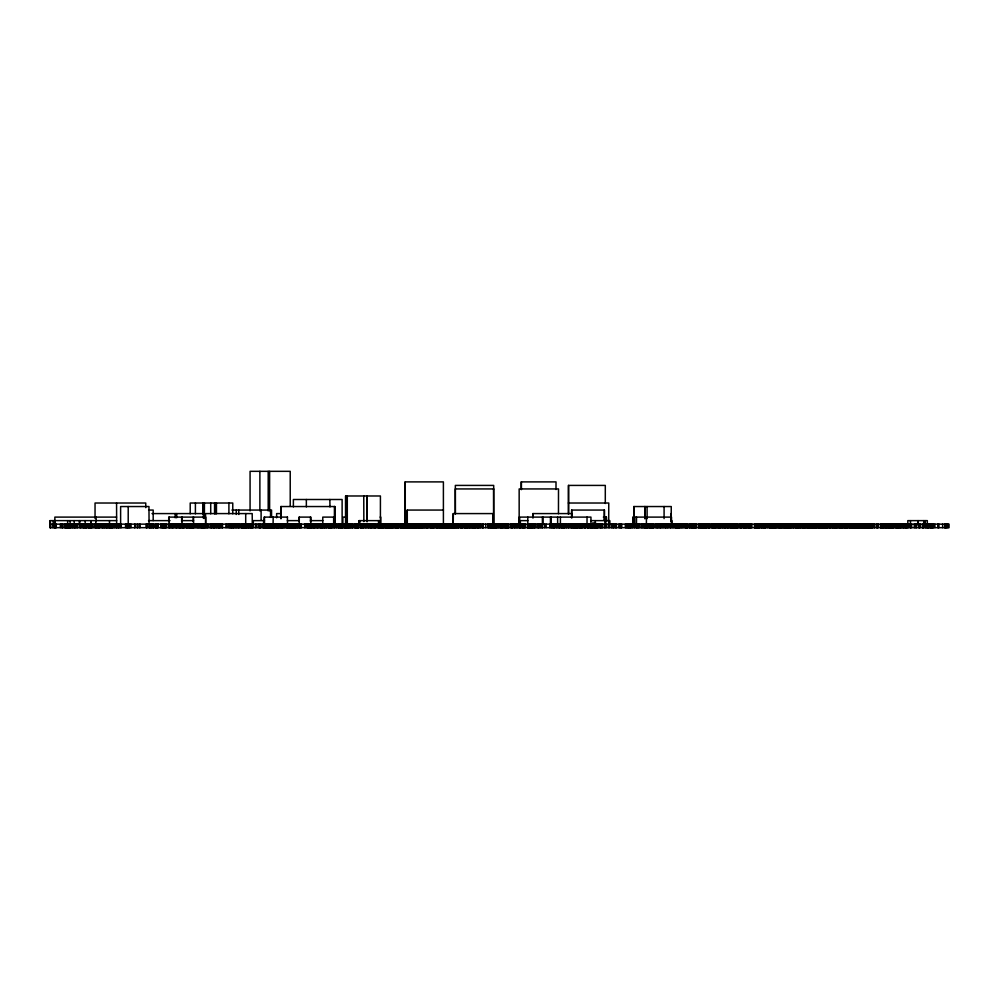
<?xml version="1.0" encoding="UTF-8"?>
<svg xmlns="http://www.w3.org/2000/svg" width="999" height="999" viewBox="0 0 999 999"><rect width="100%" height="100%" fill="white"/><g stroke="black" fill="none" stroke-linecap="round" stroke-linejoin="round"><path stroke-width="1.5" d="M493.643 488.936L455.282 488.936L455.282 513.723M345.666 495.979L345.666 524.65L345.617 495.979L380.419 495.979L380.407 527.672M568.369 503.021L608.766 503.021L608.703 521.503M633.828 524.65L633.828 506.543L671.253 506.543L671.216 521.64M148.589 510.064L153.184 510.064L153.184 520.629M231.918 510.064L271.553 510.064L271.553 517.395M407.068 527.672L407.217 510.064L443.419 510.064M151.998 513.586L204.021 513.586L204.021 517.807M281.206 513.586L276.636 513.586L276.636 517.807M670.779 513.586L671.091 521.64M116.571 517.107L54.858 517.107L54.858 524.65M287.537 517.107L264.173 517.107L264.173 521.64M345.979 517.107L342.894 517.107L342.832 527.672M380.119 517.107L380.769 517.107L380.694 527.672M519.23 517.107L590.946 517.107L590.946 524.65M603.359 517.107L606.443 517.107L606.443 521.64L606.231 517.107M632.767 517.107L632.767 524.65M634.278 517.107L671.515 517.107L671.515 524.65M116.658 520.629L49.95 520.629L49.95 527.672L949.05 527.672L949.05 524.15L50.162 524.15L50.162 527.672M148.514 520.629L170.005 520.629M181.643 520.629L193.556 520.629M264.473 520.629L252.722 520.629L252.722 524.85M287.387 520.629L299.288 520.629M310.452 520.629L322.777 520.629M527.809 520.629L520.379 520.629L520.379 527.672L520.442 524.15M590.684 520.629L609.74 520.629L609.74 524.85M633.915 520.629L634.078 524.85M671.915 520.629L671.915 524.85M592.582 522.976L595.654 522.976M948.088 524.15L948.088 527.672M947.302 524.15L947.189 527.672M946.528 524.15L946.528 527.672M945.866 524.15L945.866 527.672M945.591 524.15L945.479 527.672M944.892 524.15L944.892 527.672M944.754 524.15L944.679 527.672M942.644 524.15L942.644 527.672M938.935 524.15L938.935 527.672M938.173 524.15L938.173 527.672M937.936 524.15L937.936 527.672M934.889 524.15L934.889 527.672M933.478 524.15L933.478 527.672M932.766 524.15L932.766 527.672M932.691 524.15L932.691 527.672M931.967 524.15L931.967 527.672M931.73 524.15L931.73 527.672M931.58 524.15L931.58 527.672M931.468 524.15L931.468 527.672M931.105 524.15L931.105 527.672M930.956 524.15L930.956 527.672M930.469 524.15L930.581 527.672M930.306 524.15L930.306 527.672M930.219 524.15L930.081 527.672M929.12 524.15L929.033 527.672M928.608 524.15L928.608 527.672M928.009 524.15L928.009 527.672M927.821 524.15L927.821 527.672M927.497 524.15L927.497 527.672M927.309 524.85L927.309 520.629L907.816 520.629L907.816 524.85M926.585 524.15L926.585 527.672M926.023 524.15L926.023 527.672M925.499 524.15L925.499 527.672M925.286 520.629L925.286 524.85M924.038 524.15L924.038 527.672M923.975 520.629L923.975 524.85M923.713 520.629L923.713 524.85M923.501 524.15L923.501 527.672M922.989 524.15L922.989 527.672M922.614 524.15L922.614 527.672M922.464 524.15L922.464 527.672M920.029 524.15L919.967 527.672M919.704 524.15L919.704 527.672M919.38 524.15L919.38 527.672M918.655 524.15L918.655 527.672M918.168 520.629L918.168 524.85M918.044 520.629L918.044 524.85M916.47 524.15L916.47 527.672M915.946 524.15L915.946 527.672M915.096 524.15L915.096 527.672M914.297 524.15L914.297 527.672M911.65 524.15L911.65 527.672M910.801 524.15L910.801 527.672M910.564 524.15L910.564 527.672M910.464 520.629L910.464 524.85M910.139 524.15L910.139 527.672M908.441 524.15L908.441 527.672M907.242 524.15L907.242 527.672M906.98 524.15L906.98 527.672M906.842 524.15L906.842 527.672M906.28 524.15L906.28 527.672M905.968 524.15L905.968 527.672M905.781 524.15L905.781 527.672M905.606 524.15L905.606 527.672M904.669 524.15L904.669 527.672M904.045 524.15L904.045 527.672M903.608 524.15L903.608 527.672M903.496 524.15L903.496 527.672M903.196 524.15L903.196 527.672M902.447 524.15L902.472 527.672M901.135 524.15L901.135 527.672M901.011 524.15L901.011 527.672M900.873 524.15L900.748 527.672M900.374 524.15L900.374 527.672M899.724 524.15L899.724 527.672M899.287 524.15L899.287 527.672M898.613 524.15L898.613 527.672M898.526 524.15L898.526 527.672M898.001 524.15L898.001 527.672M897.552 524.15L897.552 527.672M896.977 524.15L896.977 527.672M896.602 524.15L896.602 527.672M896.515 524.15L896.515 527.672M896.14 524.15L896.14 527.672M895.291 524.15L895.329 527.672L895.266 524.15M894.904 524.15L894.904 527.672M893.818 524.15L893.68 527.672M893.293 524.15L893.318 527.672M892.744 524.15L892.669 527.672M892.557 524.15L892.557 527.672M892.095 524.15L892.095 527.672M891.757 524.15L891.745 527.672M891.358 524.15L891.358 527.672M890.371 524.15L890.371 527.672M890.084 524.15L890.184 527.672M889.872 524.15L890.047 527.672M889.672 524.15L889.672 527.672M889.61 524.15L889.547 527.672M888.598 524.15L888.598 527.672M888.348 524.15L888.348 527.672M888.086 524.15L888.086 527.672M887.936 524.15L887.886 527.672M887.1 524.15L887.1 527.672M886.288 524.15L886.288 527.672M885.913 524.15L885.913 527.672M885.863 524.15L885.863 527.672M885.526 524.15L885.526 527.672M885.151 524.15L885.151 527.672M884.752 524.15L884.752 527.672M883.865 524.15L883.865 527.672M883.715 524.15L883.715 527.672M883.528 524.15L883.528 527.672M883.141 524.15L883.141 527.672M882.829 524.15L882.941 527.672M882.342 524.15L882.342 527.672M881.667 524.15L881.667 527.672M881.518 524.15L881.518 527.672M881.255 524.15L881.255 527.672M880.956 524.15L880.956 527.672M880.843 524.15L880.843 527.672M880.656 524.15L880.656 527.672M880.494 524.15L880.494 527.672M878.133 524.15L878.084 527.672M877.759 524.15L877.671 527.672M877.447 524.15L877.484 527.672L877.197 524.15M877.022 524.15L877.022 527.672M876.685 524.15L876.585 527.672M874.699 524.15L874.699 527.672M874.287 524.15L874.287 527.672M873.201 524.15L873.101 527.672M872.439 524.15L872.439 527.672M872.189 524.15L872.214 527.672M871.665 524.15L871.665 527.672M871.228 524.15L871.228 527.672M870.941 524.15L870.941 527.672M870.803 524.15L870.803 527.672M870.591 524.15L870.591 527.672M870.316 524.15L870.416 527.672M870.104 524.15L869.792 527.672M869.642 524.15L869.617 527.672M869.43 524.15L869.43 527.672M868.418 524.15L868.418 527.672M867.894 524.15L867.894 527.672M867.731 524.15L867.794 527.672M867.482 524.15L867.482 527.672M867.244 524.15L867.282 527.672M866.882 524.15L866.882 527.672M866.37 524.15L866.37 527.672M866.133 524.15L866.133 527.672M865.758 527.672L865.758 524.15L865.609 527.672M865.421 524.15L865.421 527.672M865.296 524.15L865.134 527.672M864.984 524.15L864.922 527.672M864.197 524.15L864.197 527.672M863.96 524.15L863.96 527.672M863.548 524.15L863.548 527.672M863.223 527.672L862.836 524.15M862.562 524.15L862.562 527.672M862.075 524.15L862.075 527.672M861.975 524.15L861.975 527.672M861.338 524.15L861.338 527.672M861.051 524.15L861.051 527.672M860.214 524.15L860.276 527.672M859.764 524.15L859.689 527.672M859.177 524.15L859.14 527.672M858.94 524.15L858.99 527.672M858.641 524.15L858.641 527.672M858.328 524.15L858.328 527.672M858.178 524.15L858.054 527.672M857.479 524.15L857.467 527.672M857.329 524.15L857.292 527.672M856.717 524.15L856.717 527.672M856.418 524.15L856.418 527.672M856.23 524.15L856.23 527.672M855.781 524.15L855.781 527.672M855.544 524.15L855.544 527.672M855.431 524.15L855.431 527.672M855.269 524.15L855.144 527.672M855.069 524.15L854.907 527.672M854.732 524.15L854.819 527.672M854.445 524.15L854.445 527.672M854.008 524.15L854.008 527.672M853.658 524.15L853.683 527.672M853.558 524.15L853.558 527.672M853.046 524.15L853.046 527.672M852.971 524.15L852.971 527.672M852.584 524.15L852.584 527.672M852.197 524.15L852.197 527.672M851.81 524.15L851.81 527.672M851.573 524.15L851.573 527.672M851.31 524.15L851.298 527.672M850.923 524.15L850.923 527.672M850.486 524.15L850.486 527.672M849.974 524.15L849.974 527.672M849.787 524.15L849.787 527.672M849.437 524.15L849.437 527.672M849.125 524.15L849.125 527.672M848.588 524.15L848.588 527.672M847.414 527.672L847.414 524.15L847.339 527.672M847.202 524.15L847.202 527.672M846.79 524.15L846.79 527.672M846.29 524.15L846.215 527.672L846.116 524.15M845.928 524.15L845.928 527.672M845.654 524.15L845.654 527.672M845.341 524.15L845.341 527.672M845.254 524.15L845.154 527.672M844.992 524.15L844.992 527.672M844.842 524.15L844.842 527.672M844.679 524.15L844.592 527.672M844.292 524.15L844.48 527.672M843.381 524.15L843.268 527.672M842.831 524.15L842.919 527.672M842.744 524.15L842.806 527.672M842.532 524.15L842.532 527.672M842.12 524.15L842.107 527.672M841.97 524.15L841.97 527.672M841.195 524.15L841.333 527.672M840.871 524.15L840.871 527.672M840.271 524.15L840.271 527.672M839.997 527.672L839.997 524.15L839.709 527.672M838.885 524.15L838.885 527.672M838.386 524.15L838.311 527.672M837.399 524.15L837.349 527.672M837.112 524.15L837.112 527.672M836.488 524.15L836.438 527.672M836.063 524.15L836.063 527.672M835.763 524.15L835.763 527.672L835.589 524.15M835.464 524.15L835.464 527.672M835.276 524.15L835.214 527.672M834.827 524.15L834.739 527.672M834.477 524.15L834.477 527.672M833.491 524.15L833.491 527.672M832.929 524.15L832.954 527.672M832.829 524.15L832.829 527.672M832.554 524.15L832.554 527.672M832.404 524.15L832.404 527.672M832.13 524.15L832.167 527.672M831.131 524.15L831.131 527.672M830.781 524.15L830.781 527.672M830.456 527.672L830.406 524.15L830.331 527.672M830.019 524.15L829.969 527.672M829.42 527.672L829.37 524.15L829.282 527.672M828.895 524.15L829.033 527.672M827.934 524.15L827.934 527.672M827.597 524.15L827.597 527.672M827.384 524.15L827.359 527.672M827.122 524.15L827.197 527.672M826.81 524.15L826.81 527.672M826.61 524.15L826.648 527.672M826.398 524.15L826.535 527.672M826.26 524.15L826.26 527.672M826.086 524.15L826.086 527.672M825.736 524.15L825.736 527.672M825.249 524.15L825.249 527.672M824.65 524.15L824.55 527.672M824.275 524.15L824.275 527.672M823.538 524.15L823.501 527.672M822.976 524.15L822.989 527.672M822.726 524.15L822.726 527.672M822.065 524.15L822.065 527.672M821.578 524.15L821.415 527.672M820.978 524.15L820.978 527.672M820.928 524.15L820.928 527.672M820.629 527.672L820.616 524.15L820.479 527.672M820.254 524.15L820.254 527.672M820.004 527.672L819.979 524.15L819.742 527.672M819.605 524.15L819.679 527.672M819.355 527.672L819.405 524.15L819.168 527.672M818.581 524.15L818.581 527.672M818.293 524.15L818.356 527.672M818.131 524.15L818.131 527.672M817.894 524.15L817.931 527.672M816.882 524.15L816.882 527.672M816.72 524.15L816.72 527.672M815.821 524.15L815.821 527.672M815.384 524.15L815.384 527.672M814.36 524.15L814.472 527.672M813.735 524.15L813.76 527.672M813.623 524.15L813.623 527.672M813.286 524.15L813.286 527.672M812.337 524.15L812.337 527.672M812.162 524.15L812.137 527.672M811.862 524.15L811.862 527.672M811.525 524.15L811.563 527.672M811.338 524.15L811.338 527.672M811.013 524.15L811.063 527.672M810.976 524.15L810.926 527.672M810.664 524.15L810.664 527.672M810.152 524.15L810.152 527.672M809.777 524.15L809.764 527.672M809.702 524.15L809.702 527.672M808.503 524.15L808.503 527.672M808.441 524.15L808.441 527.672M808.116 524.15L808.116 527.672M807.841 524.15L807.704 527.672M807.317 524.15L807.317 527.672M806.917 527.672L806.917 524.15L806.63 527.672M805.494 524.15L805.494 527.672M805.206 524.15L805.319 527.672M804.332 524.15L804.332 527.672M804.232 524.15L804.232 527.672M803.945 524.15L804.033 527.672M803.72 524.15L803.895 527.672M802.946 524.15L802.946 527.672M802.397 524.15L802.422 527.672M800.361 524.15L800.361 527.672M800.162 524.15L800.024 527.672M799.737 524.15L799.737 527.672M798.9 524.15L798.9 527.672M798.313 524.15L798.313 527.672M798.164 524.15L798.164 527.672M797.377 524.15L797.439 527.672M796.99 527.672L796.84 524.15L796.802 527.672M796.578 524.15L796.578 527.672M796.278 524.15L796.29 527.672M796.103 524.15L796.103 527.672M795.978 524.15L795.916 527.672M795.778 524.15L795.778 527.672M795.304 524.15L795.304 527.672M794.917 524.15L794.917 527.672M793.718 524.15L793.718 527.672M793.618 524.15L793.618 527.672M793.144 524.15L793.144 527.672M792.544 524.15L792.519 527.672M791.508 524.15L791.445 527.672M791.146 524.15L791.146 527.672M790.634 524.15L790.634 527.672M790.221 524.15L790.197 527.672M790.022 524.15L790.022 527.672M789.747 524.15L789.747 527.672M789.397 527.672L789.397 524.15L789.26 527.672M788.611 524.15L788.598 527.672M788.361 524.15L788.361 527.672M788.248 524.15L788.099 527.672L788.011 524.15M787.724 527.672L787.712 524.15L787.474 527.672M787.224 524.15L787.262 527.672M786.388 524.15L786.388 527.672M786.051 524.15L786.051 527.672M785.951 524.15L785.951 527.672M785.676 524.15L785.676 527.672M785.401 524.15L785.514 527.672M785.152 524.15L785.152 527.672M784.814 524.15L784.814 527.672M784.352 524.15L784.352 527.672M784.24 524.15L784.24 527.672M784.053 524.15L784.053 527.672M783.316 524.15L783.328 527.672M782.642 524.15L782.654 527.672M782.13 524.15L782.13 527.672M781.48 524.15L781.505 527.672M781.106 524.15L781.068 527.672M780.606 524.15L780.606 527.672M780.344 524.15L780.344 527.672M779.782 524.15L779.932 527.672M779.632 524.15L779.645 527.672M779.495 524.15L779.445 527.672M779.208 524.15L779.208 527.672M778.683 524.15L778.683 527.672M778.059 524.15L778.059 527.672M777.06 527.672L776.947 524.15L776.822 527.672M775.823 524.15L775.848 527.672M775.649 524.15L775.711 527.672M775.099 524.15L775.099 527.672M774.899 524.15L774.949 527.672M774.6 524.15L774.6 527.672M773.526 524.15L773.576 527.672M773.463 524.15L773.463 527.672M772.964 524.15L773.014 527.672M772.814 524.15L772.814 527.672M772.577 524.15L772.577 527.672M771.765 524.15L771.727 527.672M771.565 524.15L771.54 527.672M771.128 524.15L771.128 527.672M771.003 524.15L771.003 527.672M769.38 524.15L769.38 527.672M769.255 524.15L769.255 527.672M767.931 524.15L767.931 527.672M766.97 524.15L766.97 527.672M765.821 524.15L765.671 527.672M765.209 524.15L765.209 527.672M765.084 527.672L764.997 524.15L764.909 527.672M764.635 524.15L764.635 527.672M764.322 524.15L764.322 527.672M763.661 524.15L763.661 527.672M763.286 524.15L763.286 527.672M762.911 524.15L762.911 527.672M762.2 524.15L762.2 527.672M761.65 527.672L761.463 524.15L761.4 527.672M760.027 524.15L760.114 527.672M759.877 524.15L759.914 527.672M759.59 524.15L759.59 527.672M759.277 524.15L759.277 527.672M759.053 524.15L759.053 527.672M758.853 524.15L758.953 527.672M758.191 524.15L758.191 527.672M757.816 524.15L757.816 527.672M757.517 527.672L757.517 524.15L757.392 527.672M756.705 524.15L756.705 527.672M756.543 524.15L756.543 527.672M756.368 524.15L756.355 527.672M756.243 524.15L756.081 527.672M755.943 524.15L755.943 527.672M755.556 524.15L755.569 527.672M754.944 524.15L754.944 527.672M754.757 524.15L754.757 527.672M754.47 524.15L754.445 527.672M751.885 524.15L751.885 527.672M751.211 524.15L751.211 527.672M750.724 524.15L750.749 527.672M750.374 524.15L750.237 527.672L750.137 524.15M749.824 524.15L749.824 527.672M749.45 524.15L749.45 527.672M749.287 524.15L749.287 527.672M748.726 524.15L748.726 527.672M748.251 524.15L748.251 527.672M748.026 524.15L748.026 527.672M747.801 524.15L747.914 527.672M746.69 524.15L746.753 527.672L746.665 524.15M746.116 524.15L746.116 527.672M745.878 524.15L745.928 527.672M745.379 524.15L745.329 527.672M745.217 524.15L745.217 527.672M744.879 524.15L744.879 527.672M744.655 524.15L744.655 527.672M744.467 524.15L744.492 527.672M744.055 524.15L744.093 527.672M743.756 524.15L743.756 527.672M743.493 524.15L743.556 527.672M742.332 524.15L742.357 527.672M741.333 524.15L741.333 527.672M741.158 524.15L741.158 527.672M740.259 524.15L740.259 527.672M737.412 524.15L737.412 527.672M737.237 524.15L737.237 527.672M736.975 524.15L737.1 527.672M736.338 524.15L736.338 527.672M736.188 524.15L736.188 527.672M735.589 524.15L735.589 527.672M735.102 524.15L735.077 527.672M734.914 524.15L734.902 527.672M734.74 524.15L734.74 527.672M734.49 524.15L734.49 527.672M734.19 524.15L734.203 527.672M734.178 524.15L734.178 527.672M733.953 524.15L733.815 527.672M733.129 524.15L733.016 527.672M732.891 524.15L732.841 527.672M732.367 524.15L732.367 527.672M732.255 524.15L732.155 527.672L732.105 524.15M731.43 524.15L731.43 527.672M731.231 524.15L731.206 527.672M730.731 524.15L730.731 527.672M730.419 524.15L730.306 527.672M730.044 524.15L730.132 527.672M729.258 524.15L729.258 527.672M728.196 524.15L728.209 527.672M727.984 524.15L727.984 527.672M727.796 524.15L727.796 527.672M727.622 524.15L727.559 527.672M727.197 524.15L727.197 527.672M726.086 524.15L726.086 527.672M725.836 524.15L725.836 527.672M725.486 524.15L725.549 527.672M725.049 524.15L725.049 527.672M724.675 524.15L724.675 527.672M724.537 524.15L724.612 527.672M723.825 524.15L723.825 527.672M723.226 524.15L723.226 527.672M722.452 524.15L722.452 527.672M722.027 524.15L721.99 527.672M721.053 524.15L721.053 527.672M720.579 524.15L720.579 527.672M720.354 524.15L720.404 527.672M719.967 524.15L719.967 527.672M719.779 524.15L719.667 527.672M719.492 524.15L719.592 527.672M719.168 524.15L719.168 527.672M718.968 524.15L718.93 527.672M718.506 524.15L718.506 527.672M718.181 524.15L718.181 527.672M717.369 524.15L717.507 527.672M717.282 524.15L716.758 527.672M714.997 524.15L714.997 527.672M714.772 524.15L714.772 527.672M714.51 524.15L714.51 527.672M714.01 524.15L714.173 527.672M713.86 524.15L713.86 527.672M713.298 524.15L713.298 527.672M713.099 524.15L713.099 527.672L712.874 524.15M712.349 524.15L712.349 527.672M712.112 524.15L712.1 527.672M711.5 524.15L711.5 527.672M709.839 524.15L709.839 527.672M709.702 524.15L709.702 527.672M709.103 524.15L709.103 527.672M708.953 524.15L708.953 527.672M708.766 524.15L708.766 527.672M708.054 524.15L708.054 527.672M707.954 524.15L707.954 527.672M706.743 524.15L706.743 527.672M706.543 524.15L706.543 527.672M706.143 524.15L706.143 527.672M705.744 524.15L705.856 527.672M705.519 524.15L705.569 527.672M705.119 524.15L705.257 527.672M704.745 524.15L704.745 527.672M704.595 524.15L704.607 527.672M703.596 524.15L703.683 527.672M703.533 524.15L703.458 527.672M703.121 524.15L703.121 527.672M702.372 524.15L702.372 527.672M702.26 524.15L702.26 527.672M701.573 527.672L701.548 524.15L701.41 527.672M700.961 524.15L700.961 527.672M700.624 524.15L700.624 527.672M699.949 524.15L700.024 527.672M699.225 524.15L699.213 527.672M698.988 524.15L698.988 527.672M698.413 524.15L698.413 527.672M696.39 524.15L696.39 527.672M695.853 524.15L695.853 527.672M695.654 524.15L695.654 527.672M695.391 524.15L695.391 527.672M694.929 524.15L694.929 527.672M694.78 524.15L694.78 527.672M694.255 524.15L694.255 527.672M694.218 524.15L694.168 527.672M693.855 524.15L693.855 527.672M693.693 524.15L693.693 527.672M693.443 524.15L693.406 527.672M693.281 524.15L693.194 527.672M693.006 524.15L693.006 527.672M692.794 524.15L692.794 527.672M692.432 524.15L692.432 527.672M691.87 524.15L691.87 527.672M691.545 524.15L691.708 527.672M691.32 524.15L691.32 527.672M691.208 524.15L691.208 527.672M690.908 524.15L691.021 527.672M689.884 524.15L689.884 527.672M689.71 524.15L689.71 527.672M689.547 524.15L689.56 527.672M687.886 524.15L687.836 527.672M687.374 524.15L687.374 527.672M687.324 524.15L687.324 527.672M686.975 524.15L686.975 527.672M686.4 524.15L686.475 527.672M686.176 524.15L686.151 527.672M686.101 524.15L685.938 527.672L685.901 524.15M685.576 524.15L685.514 527.672M685.439 524.15L685.439 527.672M685.214 524.15L685.164 527.672M684.989 524.15L684.989 527.672M683.304 524.15L683.304 527.672M682.429 524.15L682.429 527.672M681.43 524.15L681.43 527.672M680.868 524.15L680.868 527.672M679.894 524.15L679.894 527.672M679.707 524.15L679.707 527.672M679.645 524.15L679.507 527.672M678.995 524.15L678.995 527.672M678.796 524.15L678.796 527.672M678.571 524.15L678.571 527.672M678.333 524.15L678.246 527.672M677.884 524.15L677.959 527.672M677.747 524.15L677.659 527.672M677.047 524.15L677.047 527.672M676.897 524.15L676.897 527.672M675.998 524.15L675.998 527.672M675.898 524.15L675.898 527.672M675.599 524.15L675.661 527.672M675.237 524.15L675.237 527.672M674.874 524.15L674.874 527.672M673.114 524.15L673.114 527.672M672.889 524.15L672.889 527.672M671.266 524.15L671.266 527.672M670.466 524.15L670.466 527.672M670.167 524.15L670.167 527.672M668.806 524.15L668.806 527.672M667.757 524.15L667.757 527.672M667.207 524.15L667.207 527.672M665.996 524.15L666.033 527.672M665.796 524.15L665.796 527.672M665.571 524.15L665.571 527.672M664.285 524.15L664.285 527.672M664.085 506.543L664.085 518.618M663.261 524.15L663.261 527.672M662.362 524.15L662.275 527.672M661.238 524.15L661.238 527.672M660.401 524.15L660.401 527.672M660.277 524.15L660.277 527.672M659.477 524.15L659.477 527.672M658.416 524.15L658.304 527.672M657.792 524.15L657.792 527.672M657.017 524.15L657.017 527.672M656.78 524.15L656.78 527.672M655.694 524.15L655.694 527.672M653.883 524.15L653.883 527.672M653.483 524.15L653.483 527.672M653.309 524.15L653.309 527.672M653.096 524.15L653.096 527.672M652.959 524.15L652.959 527.672M652.522 524.15L652.522 527.672M652.235 524.15L652.247 527.672M651.623 524.15L651.598 527.672M651.273 524.15L651.273 527.672M650.799 524.15L650.824 527.672M650.624 524.15L650.624 527.672M650.461 524.15L650.461 527.672M650.024 524.15L650.024 527.672M649.837 524.15L649.7 527.672M649.263 524.15L649.238 527.672M648.438 524.15L648.376 527.672M647.689 524.15L647.689 527.672M647.277 524.15L647.277 527.672M647.077 506.543L647.115 518.618M646.852 524.15L646.852 527.672M646.403 517.107L646.403 524.65M646.266 524.15L646.266 527.672M646.153 524.15L646.153 527.672M644.942 506.543L644.942 518.618M644.904 506.543L644.904 518.618M644.792 524.15L644.792 527.672M644.555 524.15L644.517 527.672M644.293 524.15L644.293 527.672M644.13 524.15L644.13 527.672M643.169 524.15L643.169 527.672M642.195 524.15L642.195 527.672M641.82 524.15L641.82 527.672M640.946 524.15L640.946 527.672M639.21 524.15L639.21 527.672M638.723 524.15L638.723 527.672M637.899 524.15L637.899 527.672M637.674 524.15L637.674 527.672M636.775 524.15L636.775 527.672M636.538 517.107L636.438 527.672M635.764 524.15L635.926 527.672M634.765 517.107L634.765 524.65M634.477 524.15L634.34 527.672M633.915 506.543L634.078 527.672M633.304 524.65L633.304 517.107L633.129 524.65M631.081 524.15L630.993 527.672L630.918 524.15M630.606 524.15L630.606 527.672M630.531 524.15L630.531 527.672M629.72 524.15L629.894 527.672M629.482 524.15L629.482 527.672M628.721 524.15L628.721 527.672M628.521 524.15L628.508 527.672M628.246 524.15L628.234 527.672M627.996 524.15L627.996 527.672M627.347 524.15L627.347 527.672M626.473 524.15L626.385 527.672M625.986 524.15L625.986 527.672M625.349 524.15L625.349 527.672M621.653 524.15L621.653 527.672M621.353 524.15L621.353 527.672M620.879 524.15L620.879 527.672M620.691 524.15L620.691 527.672M619.642 524.15L619.567 527.672M619.018 524.15L618.955 527.672M616.408 524.15L616.57 527.672M614.21 524.15L614.173 527.672M613.436 524.15L613.436 527.672M613.024 524.15L613.024 527.672M612.087 524.15L612.087 527.672M611.288 524.15L611.288 527.672M609.402 520.629L609.365 527.672M609.128 520.629L609.278 524.85M608.99 520.629L608.99 524.85M608.678 524.15L608.678 527.672M606.73 524.15L606.73 527.672M606.031 517.107L606.031 521.64M605.819 517.107L605.844 521.64M605.644 517.107L605.644 521.64M605.606 524.15L605.606 527.672M605.556 517.107L605.556 521.64M605.294 503.521L605.307 485.414L568.431 485.414L568.431 514.085M604.932 520.629L604.77 527.672M604.482 520.329L604.482 510.064L571.64 510.064L571.565 517.807M604.283 510.064L604.283 520.329M604.233 524.15L604.195 527.672M602.16 524.15L602.235 527.672M601.947 524.15L601.96 527.672M601.748 524.15L601.748 527.672M600.486 524.15L600.486 527.672M600.149 524.15L600.149 527.672M599.875 524.15L599.875 527.672M598.126 524.15L598.126 527.672M597.889 524.15L597.889 527.672M597.477 524.15L597.477 527.672M596.69 524.15L596.69 527.672M596.478 524.15L596.478 527.672M596.303 524.15L596.303 527.672M595.516 524.15L595.441 527.672M595.329 520.629L595.229 527.672L595.117 524.15M594.917 524.15L594.83 527.672M594.717 524.15L594.717 527.672M593.818 524.15L593.818 527.672M593.156 524.15L593.156 527.672M593.069 524.15L592.894 527.672M592.22 524.15L592.22 527.672M591.745 527.672L591.67 524.15L591.62 527.672M591.146 524.15L591.146 527.672M590.509 524.15L590.509 527.672M590.322 524.15L590.247 527.672M590.059 524.15L590.059 527.672M589.198 524.15L589.198 527.672M588.598 524.15L588.598 527.672M588.124 524.15L588.124 527.672M587.724 527.672L587.724 524.15L587.562 527.672M587.025 517.107L587.025 524.65M585.851 524.15L585.864 527.672M585.526 524.15L585.539 527.672M585.077 524.15L585.077 527.672M584.815 524.15L584.815 527.672M584.39 524.15L584.365 527.672M583.878 524.15L583.878 527.672M582.405 524.15L582.305 527.672M582.017 524.15L582.017 527.672M581.793 524.15L581.793 527.672M581.555 524.15L581.555 527.672M580.769 524.15L580.781 527.672M580.307 524.15L580.307 527.672M580.094 524.15L580.094 527.672M579.77 524.15L579.907 527.672M579.32 524.15L579.32 527.672M578.246 524.15L578.134 527.672M578.034 524.15L578.034 527.672M577.672 524.15L577.672 527.672M577.185 524.15L577.085 527.672M576.698 524.15L576.698 527.672M576.56 524.15L576.448 527.672M576.073 524.15L576.073 527.672M575.699 524.15L575.699 527.672M575.349 524.15L575.324 527.672M574.999 524.15L574.999 527.672M574.775 524.15L574.775 527.672M574.35 524.15L574.35 527.672M574.263 524.15L574.263 527.672M573.763 524.15L573.763 527.672M573.601 524.15L573.676 527.672M573.214 524.15L573.214 527.672M572.252 524.15L572.252 527.672M571.977 517.807L571.977 513.586L532.804 513.586L532.804 517.807M571.878 524.15L571.878 527.672M571.703 510.064L571.703 514.46M571.84 524.15L571.84 527.672M571.465 524.15L571.465 527.672M571.278 524.15L571.278 527.672M570.641 524.15L570.666 527.672M569.193 524.15L569.193 527.672M568.593 485.414L568.593 514.085M568.468 524.15L568.468 527.672M568.019 524.15L568.019 527.672M566.62 524.15L566.62 527.672M566.096 524.15L566.096 527.672M565.047 524.15L565.047 527.672M564.423 524.15L564.423 527.672M564.285 524.15L564.285 527.672M563.998 524.15L563.998 527.672M563.598 524.15L563.598 527.672M563.024 524.15L563.024 527.672M562.812 524.15L562.762 527.672M561.9 524.15L561.9 527.672M561.75 524.15L561.75 527.672M561.463 524.15L561.463 527.672M561.226 524.15L561.226 527.672M560.402 517.107L560.402 524.65M560.177 524.15L560.177 527.672M559.415 524.15L559.415 527.672M559.34 524.15L559.203 527.672M558.466 513.723L558.503 488.936L519.155 488.936L519.168 527.672M558.466 524.15L558.429 527.672M557.642 517.107L557.642 524.65M557.442 524.15L557.38 527.672M556.53 524.15L556.543 527.672M555.993 489.522L556.018 481.893L521.178 481.893L521.178 489.522M555.869 524.15L555.869 527.672M554.57 524.15L554.57 527.672M554.295 524.15L554.233 527.672M553.896 524.15L553.896 527.672M553.521 524.15L553.521 527.672M553.096 524.15L553.096 527.672M552.397 524.15L552.397 527.672M551.86 524.15L551.785 527.672M551.273 524.15L551.273 527.672M551.248 517.107L551.248 524.65M550.424 517.107L550.424 524.65M550.224 524.15L550.224 527.672M549.75 524.15L549.75 527.672M546.128 524.15L546.128 527.672M544.592 524.15L544.592 527.672M543.006 517.107L543.006 524.65M542.357 517.107L542.445 527.672M542.295 524.15L542.22 527.672M541.371 524.15L541.283 527.672M540.447 524.15L540.447 527.672M539.472 524.15L539.472 527.672M538.361 524.15L538.361 527.672M538.286 524.15L538.286 527.672M537.649 524.15L537.649 527.672M536.026 524.15L536.026 527.672M535.014 524.15L535.014 527.672M534.315 524.15L534.315 527.672M534.09 524.15L534.09 527.672M533.666 524.15L533.728 527.672M533.129 513.586L533.129 517.807M532.729 524.15L532.729 527.672M532.604 524.15L532.604 527.672M532.492 524.15L532.392 527.672M532.242 524.15L532.242 527.672M531.755 524.15L531.755 527.672M531.493 524.15L531.493 527.672M531.068 524.15L531.068 527.672M530.894 524.15L530.894 527.672M530.656 524.15L530.656 527.672M530.544 524.15L530.631 527.672M530.369 524.15L530.369 527.672M529.757 524.15L529.757 527.672M529.458 524.15L529.458 527.672M529.333 524.15L529.333 527.672M528.821 524.15L528.833 527.672M528.071 524.15L528.071 527.672M527.809 517.107L527.809 524.85M527.697 524.15L527.697 527.672M527.497 524.15L527.497 527.672M525.324 524.15L525.374 527.672M524.65 524.15L524.65 527.672M524.038 524.15L524.038 527.672M523.776 524.15L523.776 527.672M523.076 524.15L523.064 527.672M522.689 524.15L522.689 527.672M522.352 524.15L522.502 527.672M522.002 524.15L522.002 527.672M521.416 481.893L521.416 489.522M521.078 524.15L521.078 527.672M520.679 524.15L520.679 527.672M519.905 524.15L519.905 527.672M519.468 527.672L519.48 517.107L519.368 527.672M517.919 524.15L517.919 527.672M517.157 524.15L517.157 527.672M516.446 524.15L516.446 527.672M515.472 524.15L515.472 527.672M514.697 524.15L514.672 527.672L514.46 524.15M514.273 524.15L514.335 527.672M512.824 524.15L512.887 527.672M512.624 524.15L512.612 527.672M512.487 524.15L512.487 527.672M512.15 524.15L512.15 527.672M511.863 524.15L511.863 527.672M511.6 524.15L511.6 527.672M511.351 524.15L511.351 527.672M510.664 524.15L510.664 527.672M508.666 524.15L508.703 527.672M508.454 524.15L508.454 527.672M507.817 524.15L507.817 527.672M507.667 524.15L507.667 527.672M507.492 524.15L507.367 527.672M506.943 524.15L506.943 527.672M506.905 524.15L506.905 527.672M506.63 524.15L506.568 527.672M505.681 524.15L505.681 527.672M504.632 524.15L504.632 527.672M504.12 524.15L504.12 527.672M503.271 524.15L503.271 527.672M502.872 524.15L502.872 527.672M502.21 524.15L502.21 527.672M501.823 524.15L501.823 527.672M501.173 524.15L501.236 527.672M500.899 524.15L500.899 527.672M500.599 524.15L500.599 527.672M500.112 524.15L500.112 527.672M499.063 524.15L499.1 527.672M498.638 524.15L498.638 527.672M497.227 524.15L497.227 527.672M497.015 524.15L497.015 527.672M496.478 524.15L496.503 527.672M496.291 524.15L496.291 527.672M496.041 524.15L496.041 527.672M495.641 524.15L495.641 527.672M495.442 524.15L495.304 527.672M494.655 524.15L494.655 527.672M494.542 524.15L494.542 527.672M494.405 524.15L494.28 527.672M493.806 524.15L493.856 527.672M493.806 527.672L493.693 485.414L455.344 485.414L455.394 514.085M493.581 488.936L493.543 527.672M493.231 524.15L493.231 527.672M493.106 524.15L493.106 527.672M492.957 524.85L492.944 513.586L453.209 513.586L453.109 527.672M492.594 527.672L492.644 524.15L492.532 527.672M492.27 527.672L492.145 524.15L492.057 527.672M491.858 524.15L491.858 527.672M491.408 524.15L491.471 527.672M490.984 524.15L491.033 527.672M490.284 524.15L490.422 527.672M490.184 524.15L490.197 527.672M489.235 524.15L489.235 527.672M489.011 524.15L489.011 527.672M488.523 524.15L488.523 527.672M487.624 524.15L487.649 527.672M485.676 524.15L485.676 527.672M483.216 524.15L483.216 527.672M483.041 524.15L483.041 527.672M482.917 524.15L482.804 527.672L482.767 524.15M482.392 524.15L482.392 527.672M480.944 524.15L480.981 527.672M480.394 524.15L480.394 527.672M479.545 524.15L479.545 527.672M478.821 524.15L478.821 527.672M478.384 524.15L478.384 527.672M477.934 524.15L477.934 527.672M477.522 524.15L477.522 527.672M477.185 524.15L477.185 527.672L476.985 524.15M476.236 524.15L476.236 527.672M475.761 524.15L475.824 527.672M475.487 524.15L475.362 527.672M475.174 524.15L475.174 527.672M474.8 524.15L474.8 527.672M474.45 524.15L474.475 527.672M474.125 524.15L474.125 527.672M473.588 524.15L473.588 527.672M473.251 524.15L473.276 527.672M473.139 524.15L473.164 527.672M472.877 524.15L472.877 527.672M472.602 524.15L472.602 527.672M471.703 524.15L471.603 527.672M471.191 524.15L471.191 527.672M470.517 524.15L470.517 527.672M469.905 524.15L469.905 527.672M469.542 524.15L469.493 527.672M468.856 524.15L468.968 527.672M468.668 524.15L468.356 527.672M467.669 524.15L467.669 527.672M467.445 524.15L467.544 527.672M467.082 524.15L467.082 527.672M466.82 524.15L466.858 527.672M466.458 524.15L466.458 527.672M465.896 524.15L465.896 527.672M465.709 524.15L465.709 527.672M464.972 524.15L464.885 527.672M464.872 524.15L464.697 527.672M464.348 524.15L464.348 527.672M463.823 524.15L463.823 527.672M462.587 524.15L462.587 527.672M462.187 524.15L462.187 527.672M461.813 524.15L461.788 527.672L461.663 524.15M461.226 524.15L461.263 527.672M460.639 524.15L460.639 527.672M460.214 524.15L460.214 527.672M458.828 524.15L458.791 527.672M458.491 527.672L458.491 524.15L458.291 527.672M457.492 524.15L457.492 527.672M456.955 524.15L456.955 527.672M456.356 524.15L456.356 527.672M455.919 524.15L455.731 527.672M455.519 524.15L455.644 527.672M454.358 524.15L454.358 527.672M454.108 524.15L454.245 527.672M453.946 524.15L453.946 527.672M453.796 524.15L453.796 527.672M453.496 524.15L453.596 527.672M453.346 513.586L453.221 524.85M452.972 524.15L452.972 527.672M452.797 524.15L452.797 527.672M452.072 524.15L452.072 527.672M451.823 524.15L451.823 527.672M451.66 524.15L451.66 527.672M451.536 524.15L451.398 527.672M451.148 524.15L451.261 527.672M450.774 524.15L450.774 527.672M449.837 524.15L449.837 527.672M449.4 524.15L449.4 527.672M448.713 524.15L448.713 527.672M448.114 524.15L448.126 527.672M447.877 524.15L447.877 527.672M447.515 524.15L447.515 527.672M446.59 524.15L446.703 527.672M446.491 524.15L446.491 527.672M445.704 524.15L445.691 527.672M445.367 524.15L445.317 527.672M445.017 524.15L445.092 527.672M444.892 524.15L444.892 527.672M444.493 524.15L444.493 527.672M444.43 524.15L444.405 527.672M444.118 524.15L444.268 527.672M443.406 527.672L443.394 481.893L405.132 481.893L405.082 527.672M443.106 524.15L443.144 527.672M442.395 524.15L442.395 527.672M442.182 524.15L442.182 527.672M441.92 524.15L441.833 527.672M441.183 524.15L441.183 527.672M441.009 524.15L441.009 527.672M440.746 524.15L440.746 527.672M440.609 524.15L440.721 527.672M440.272 524.15L440.272 527.672M439.56 524.15L439.66 527.672M439.123 524.15L439.123 527.672M438.698 524.15L438.698 527.672M437.987 524.15L437.987 527.672M437.45 524.15L437.45 527.672M436.438 524.15L436.438 527.672M436.126 524.15L436.126 527.672M435.127 524.15L435.127 527.672M434.29 524.15L434.29 527.672M432.942 524.15L432.929 527.672M432.23 524.15L432.292 527.672M432.142 524.15L432.142 527.672M431.78 524.15L431.78 527.672M431.368 524.15L431.368 527.672M431.318 524.15L431.318 527.672M430.706 524.15L430.644 527.672M430.307 524.15L430.307 527.672M429.333 524.15L429.333 527.672M428.384 524.15L428.321 527.672M427.659 524.15L427.759 527.672M427.272 524.15L427.272 527.672M426.635 524.15L426.773 527.672M426.323 524.15L426.323 527.672M425.749 524.15L425.749 527.672M424.9 524.15L424.812 527.672M424.662 524.15L424.662 527.672M423.551 524.15L423.476 527.672M423.077 524.15L423.077 527.672M422.589 524.15L422.589 527.672M422.277 527.672L422.277 524.15L422.04 527.672M421.903 524.15L421.965 527.672M421.378 524.15L421.378 527.672M421.066 524.15L420.991 527.672M420.829 524.15L420.829 527.672M420.542 524.15L420.354 527.672M420.242 524.15L420.242 527.672M419.942 524.15L419.942 527.672M419.568 524.15L419.568 527.672M418.943 524.15L419.031 527.672M418.806 524.15L418.806 527.672M418.256 524.15L418.256 527.672M417.944 524.15L417.944 527.672M417.307 524.15L417.307 527.672L417.045 524.15M416.708 524.15L416.708 527.672M416.283 524.15L416.283 527.672M416.059 524.15L416.059 527.672M415.784 524.15L415.784 527.672M415.646 524.15L415.646 527.672M415.297 524.15L415.297 527.672M415.134 524.15L415.134 527.672M414.81 524.15L414.81 527.672M414.385 524.15L414.323 527.672M413.973 524.15L413.973 527.672M413.449 524.15L413.411 527.672M412.887 524.15L412.887 527.672M412.774 524.15L412.774 527.672M412.25 524.15L412.225 527.672M411.875 524.15L411.875 527.672M411.6 524.15L411.6 527.672M411.476 524.15L411.476 527.672M411.064 524.15L411.064 527.672M410.489 527.672L410.364 524.15L410.289 527.672M409.64 524.15L409.64 527.672M409.128 524.15L409.128 527.672M408.916 524.15L409.028 527.672M408.853 524.15L408.853 527.672M408.579 524.15L408.603 527.672M407.954 524.15L408.017 527.672M407.729 524.15L407.742 527.672M407.629 524.15L407.567 527.672M407.28 510.064L407.305 524.737M406.993 524.15L406.993 527.672M406.581 524.15L406.581 527.672M406.368 524.15L406.368 527.672M405.644 524.15L405.644 527.672M405.494 524.15L405.494 527.672M405.257 481.893L405.282 527.672M404.757 524.15L404.757 527.672M404.17 524.15L404.17 527.672M404.046 524.15L404.046 527.672M403.446 524.15L403.446 527.672M403.034 524.15L403.034 527.672M402.722 524.15L402.722 527.672M402.172 524.15L402.172 527.672M401.96 524.15L401.96 527.672M401.198 524.15L401.198 527.672M400.911 524.15L400.911 527.672M400.724 524.15L400.724 527.672M400.487 524.15L400.487 527.672M399.875 524.15L399.875 527.672M398.476 524.15L398.476 527.672M398.264 524.15L398.264 527.672M397.864 524.15L397.864 527.672M397.602 527.672L397.465 524.15L397.302 527.672M397.028 524.15L397.028 527.672M396.79 524.15L396.79 527.672M396.079 524.15L396.079 527.672M395.904 524.15L395.904 527.672M395.442 524.15L395.442 527.672M394.443 524.15L394.443 527.672M393.881 524.15L393.881 527.672M393.344 524.15L393.344 527.672M392.595 524.15L392.595 527.672M392.445 524.15L392.445 527.672M391.458 524.15L391.458 527.672M391.321 524.15L391.321 527.672M391.084 524.15L391.084 527.672M390.921 524.15L390.921 527.672M390.247 524.15L390.247 527.672M389.897 524.15L389.76 527.672M389.647 524.15L389.647 527.672M389.023 524.15L389.023 527.672M388.873 524.15L388.873 527.672M388.648 524.15L388.648 527.672M388.324 524.15L388.324 527.672M388.211 524.15L388.249 527.672M387.849 524.15L387.849 527.672M387.575 524.15L387.512 527.672M387.05 524.15L387.05 527.672M387.013 524.15L387.013 527.672M386.526 524.15L386.526 527.672M386.276 524.15L386.363 527.672M385.951 524.15L385.951 527.672M385.751 524.15L385.602 527.672M384.852 524.15L384.852 527.672M384.715 524.15L384.715 527.672M383.429 524.15L383.429 527.672M383.266 524.15L383.216 527.672M382.942 524.15L382.942 527.672M382.48 524.15L382.48 527.672M382.105 524.15L382.068 527.672M381.993 524.15L381.993 527.672M381.68 524.15L381.68 527.672M381.568 524.15L381.568 527.672M380.082 524.15L380.082 527.672M379.72 524.15L379.72 527.672M379.145 524.15L379.145 527.672M379.058 524.85L379.058 520.629L359.116 520.629L359.116 524.85M378.708 520.629L378.883 524.85M378.546 520.629L378.546 524.85M378.296 524.15L378.384 527.672M378.184 524.15L378.184 527.672M377.684 524.15L377.684 527.672M376.036 524.15L376.036 527.672M375.612 524.15L375.736 527.672M375.075 524.15L375.087 527.672M374.687 524.15L374.687 527.672M374.188 524.15L374.188 527.672M373.663 524.15L373.663 527.672M372.877 524.15L372.877 527.672M372.19 524.15L372.19 527.672M371.466 524.15L371.578 527.672M371.328 524.15L371.328 527.672M371.128 524.15L371.128 527.672M370.829 524.15L370.829 527.672M370.691 524.15L370.641 527.672L370.517 524.15M370.304 524.15L370.367 527.672M370.055 524.15L370.179 527.672M369.268 524.15L369.255 527.672M368.681 524.15L368.681 527.672M368.256 524.15L368.256 527.672M367.095 495.979L367.095 521.64M367.157 524.15L367.157 527.672M367.033 495.979L367.033 521.64M366.72 524.15L366.645 527.672M365.597 524.15L365.597 527.672M365.172 524.15L365.172 527.672M364.011 524.15L364.061 527.672M363.761 495.979L363.848 521.64M363.474 524.15L363.349 527.672M363.112 524.15L363.112 527.672M362.887 524.15L362.887 527.672M360.926 524.15L360.926 527.672M360.739 527.672L360.639 524.15L360.539 527.672M359.628 520.629L359.628 524.85M359.453 520.629L359.453 524.85M359.278 520.629L359.278 524.85M358.191 524.15L358.229 527.672M357.942 524.15L358.104 527.672M357.33 524.15L357.33 527.672M357.205 524.15L357.205 527.672M356.943 524.15L356.893 527.672M356.343 524.15L356.243 527.672M355.731 524.15L355.731 527.672M355.407 524.15L355.469 527.672M354.583 524.15L354.657 527.672M354.133 524.15L354.133 527.672M352.597 524.15L352.597 527.672M352.385 524.15L352.385 527.672M352.023 524.15L352.023 527.672M351.823 524.15L351.823 527.672M350.637 524.15L350.637 527.672M350.262 524.15L350.262 527.672M349.425 524.15L349.425 527.672M348.913 524.15L348.913 527.672M348.688 524.15L348.688 527.672M348.464 524.15L348.464 527.672M347.527 524.15L347.677 527.672M347.302 495.979L347.302 527.672M346.665 524.15L346.665 527.672M346.503 524.15L346.503 527.672M346.316 524.15L346.316 527.672M345.092 524.15L345.179 527.672M344.867 524.15L344.867 527.672M344.168 524.15L344.168 527.672M344.056 524.15L344.056 527.672M342.295 524.15L342.295 527.672M342.12 527.672L342.12 499.5L293.381 499.5L293.381 506.918M341.895 524.15L342.058 527.672M341.596 524.15L341.496 527.672M341.458 524.15L341.458 527.672M341.221 524.15L341.221 527.672M340.584 524.15L340.584 527.672M340.209 524.15L340.209 527.672M339.747 524.15L339.747 527.672M338.923 524.15L338.923 527.672M338.636 524.15L338.723 527.672M338.074 524.15L338.074 527.672M336.675 524.15L336.675 527.672M335.976 524.15L335.976 527.672M334.902 524.65L334.902 506.543L280.806 506.543L280.806 518.618M334.653 506.543L334.628 527.672M334.515 506.543L334.515 524.65M334.24 524.15L334.24 527.672M334.091 524.65L334.091 517.107L322.777 517.107L322.814 527.672M333.654 517.107L333.654 524.65M333.504 524.15L333.354 527.672M332.33 524.15L332.33 527.672M331.88 524.15L331.88 527.672M331.568 524.15L331.468 527.672M330.994 524.15L331.019 527.672M330.781 524.15L330.794 527.672M330.469 524.15L330.482 527.672M329.832 499.5L329.995 506.918M329.433 524.15L329.57 527.672M328.983 524.15L328.983 527.672M328.771 524.15L328.771 527.672M328.396 524.15L328.396 527.672M328.309 524.15L328.309 527.672M326.985 524.15L326.985 527.672M326.186 524.15L326.173 527.672M325.999 524.15L325.999 527.672M325.037 524.15L325.037 527.672M324.538 524.15L324.525 527.672M324.026 524.15L324.026 527.672M323.801 524.15L323.801 527.672M322.477 524.15L322.502 527.672M322.29 524.15L322.29 527.672M322.003 524.15L321.915 527.672M321.503 524.15L321.503 527.672M320.979 524.15L320.979 527.672M320.804 524.15L320.741 527.672M320.604 524.15L320.604 527.672M320.417 524.15L320.279 527.672M319.493 524.15L319.593 527.672M318.519 524.15L318.519 527.672M317.919 524.15L317.807 527.672M317.62 524.15L317.62 527.672M317.37 524.15L317.37 527.672M316.845 524.15L316.845 527.672M316.096 524.15L316.096 527.672M315.384 524.15L315.384 527.672M314.573 524.15L314.548 527.672M314.148 524.15L314.148 527.672M313.723 524.15L313.723 527.672M313.561 524.15L313.561 527.672M312.475 524.15L312.475 527.672M312.075 524.15L312.05 527.672M311.626 524.15L311.626 527.672M311.201 524.15L311.201 527.672M310.989 527.672L310.889 517.107L299.138 517.107L299.188 521.64M310.452 517.107L310.452 521.64M310.377 524.15L310.377 527.672M309.977 524.15L310.027 527.672M309.64 524.15L309.64 527.672M308.941 524.15L308.941 527.672M308.454 524.15L308.454 527.672M308.092 524.15L308.092 527.672M307.754 524.15L307.754 527.672M307.642 524.15L307.642 527.672M307.355 524.15L307.355 527.672M307.242 524.15L307.242 527.672M306.918 524.15L306.918 527.672M306.356 499.5L306.356 506.918M305.232 524.15L305.232 527.672M304.658 524.15L304.658 527.672M301.298 524.15L301.423 527.672M300.874 524.15L300.874 527.672M300.262 524.15L300.262 527.672M299.7 524.15L299.7 527.672M299.45 524.15L299.438 527.672M299.288 517.107L299.238 527.672M299.113 524.15L299.113 527.672M298.014 524.15L298.014 527.672M297.69 524.15L297.69 527.672M296.953 524.15L296.953 527.672M296.316 524.15L296.316 527.672M295.779 524.15L295.779 527.672M295.267 524.15L295.267 527.672M295.067 524.15L295.067 527.672M294.93 524.15L294.93 527.672M294.018 524.15L294.018 527.672M293.644 524.15L293.644 527.672M293.506 524.15L293.506 527.672M293.019 527.672L293.019 524.15L292.869 527.672M292.719 524.15L292.719 527.672M292.507 524.15L292.507 527.672M291.446 524.15L291.446 527.672M291.196 524.15L291.196 527.672M290.971 524.15L291.084 527.672M290.846 524.15L290.846 527.672M290.547 524.15L290.547 527.672M290.222 506.356L290.222 471.328L250.075 471.328L250.075 510.926M289.86 524.15L289.86 527.672L289.673 524.15M289.598 524.15L289.598 527.672M289.335 524.15L289.335 527.672M289.111 524.15L289.111 527.672M288.911 524.15L288.911 527.672M288.149 524.15L288.149 527.672M287.562 524.15L287.562 527.672M287.387 517.107L287.537 524.85M287.213 524.15L287.15 527.672M287.125 524.15L287.125 527.672M286.688 524.15L286.725 527.672M285.764 524.15L285.714 527.672M284.603 524.15L284.603 527.672M283.878 524.15L283.828 527.672M283.117 524.15L283.117 527.672M282.655 524.15L282.655 527.672M282.442 524.15L282.442 527.672M281.755 524.15L281.755 527.672M281.568 524.15L281.618 527.672M281.144 506.543L281.106 518.618M280.881 524.15L280.881 527.672M280.207 524.15L280.207 527.672M279.97 524.15L279.97 527.672M279.295 524.15L279.295 527.672M278.521 524.15L278.471 527.672M278.197 524.15L278.197 527.672M277.597 524.15L277.759 527.672M277.447 524.15L277.447 527.672M277.148 524.15L277.148 527.672M277.123 524.15L277.123 527.672M276.623 524.15L276.623 527.672M276.411 524.15L276.498 527.672M276.261 524.15L276.261 527.672M276.024 524.15L276.024 527.672M275.624 524.15L275.662 527.672M274.425 524.15L274.425 527.672M274.201 524.15L274.201 527.672M273.926 524.15L273.926 527.672M273.514 524.15L273.514 527.672M273.301 524.15L273.214 527.672M273.177 517.107L273.039 527.672L272.902 524.15M272.777 527.672L272.577 524.15L272.477 527.672M272.327 524.15L272.327 527.672M272.128 527.672L271.728 524.15M271.266 524.15L271.266 527.672M271.016 524.15L271.004 527.672M270.717 524.15L270.717 527.672M270.542 510.064L270.542 517.395M270.304 524.15L270.392 527.672M270.13 524.15L270.13 527.672M269.93 524.15L269.892 527.672M269.68 524.15L269.668 527.672M269.618 471.328L269.618 510.926M269.455 524.15L269.455 527.672L269.255 524.15M269.081 524.15L269.218 527.672M268.856 524.15L268.968 527.672M268.644 524.15L268.781 527.672M268.531 524.15L268.531 527.672M268.369 524.15L268.369 527.672M268.194 471.328L268.194 510.926M267.957 524.15L267.957 527.672M267.545 524.15L267.545 527.672M267.17 524.15L267.17 527.672M267.083 524.15L267.083 527.672M266.945 527.672L266.783 524.15L266.696 527.672M266.471 524.15L266.471 527.672M265.921 524.15L265.921 527.672M265.821 524.15L265.821 527.672M265.322 524.15L265.434 527.672M264.76 524.15L264.76 527.672M264.473 517.107L264.523 527.672M264.348 524.15L264.348 527.672M264.023 524.15L263.911 527.672M263.736 524.15L263.736 527.672M263.599 520.629L263.599 524.85M263.037 524.15L263.037 527.672M262.063 524.15L262.063 527.672M261.101 510.064L261.101 520.329M260.464 524.15L260.464 527.672M260.215 524.15L260.215 527.672M259.877 471.328L259.877 510.926M260.077 524.15L260.077 527.672M259.678 524.15L259.703 527.672M259.515 524.15L259.515 527.672M259.091 524.15L259.24 527.672M258.067 524.15L258.067 527.672M256.169 524.15L256.169 527.672M255.382 524.15L255.382 527.672M253.309 520.629L253.309 524.85M253.047 524.15L253.047 527.672M252.934 524.15L252.934 527.672M252.347 527.672L252.198 513.586L205.544 513.586L205.544 524.85M251.698 524.15L251.698 527.672M251.423 524.15L251.411 527.672M251.273 524.15L251.273 527.672M250.799 524.15L250.799 527.672M250.337 524.15L250.324 527.672M249.937 524.15L249.937 527.672M249.812 524.15L249.812 527.672M248.664 524.15L248.664 527.672M248.339 524.15L248.339 527.672M248.214 524.15L248.027 527.672M247.515 524.15L247.427 527.672L247.315 524.15M246.403 524.15L246.403 527.672M246.216 524.15L246.216 527.672M246.016 524.15L245.954 527.672M245.904 524.15L245.717 527.672M245.704 513.586L245.704 524.85M245.429 524.15L245.417 527.672M244.58 524.15L244.58 527.672M244.405 524.15L244.405 527.672M244.231 524.15L244.231 527.672M243.356 524.15L243.356 527.672M242.907 524.15L242.994 527.672M242.757 524.15L242.757 527.672M242.282 524.15L242.257 527.672M241.995 524.15L241.995 527.672M241.271 524.15L241.271 527.672M241.134 524.15L241.134 527.672M239.323 524.15L239.323 527.672M238.761 510.064L238.761 514.46M238.836 524.15L238.836 527.672M238.311 524.15L238.311 527.672M237.662 524.15L237.662 527.672M236.276 510.064L236.276 514.46M236.239 524.15L236.276 527.672M236.064 524.15L236.064 527.672M235.177 524.15L235.177 527.672M234.028 524.15L233.966 527.672M233.841 524.15L233.841 527.672M233.404 524.15L233.404 527.672M233.192 524.15L233.192 527.672M232.767 513.811L232.767 503.021L190.21 503.021L190.21 513.811M232.542 524.15L232.542 527.672M231.793 524.15L231.793 527.672M231.531 524.15L231.418 527.672M231.256 524.15L231.256 527.672M230.844 524.15L230.844 527.672M230.132 524.15L230.132 527.672M229.333 524.15L229.333 527.672M228.908 503.021L228.908 513.811M228.734 524.15L228.734 527.672M227.148 524.15L227.148 527.672M225.911 524.15L225.911 527.672M222.515 524.15L222.515 527.672M222.153 524.15L222.153 527.672M221.928 524.15L221.928 527.672M220.754 524.15L220.754 527.672M220.017 524.15L220.017 527.672M219.318 524.15L219.368 527.672M219.006 524.15L219.006 527.672M218.544 524.15L218.544 527.672M218.044 524.15L218.044 527.672M217.058 524.15L217.058 527.672M216.458 503.021L216.458 513.811M216.308 524.15L216.308 527.672M215.946 524.15L215.759 527.672M215.309 503.021L215.309 513.811M214.573 503.021L214.573 513.811M214.585 524.15L214.685 527.672M214.41 524.15L214.41 527.672M213.998 524.15L213.998 527.672M213.811 524.15L213.811 527.672M213.624 524.15L213.624 527.672M212.6 524.15L212.6 527.672M211.701 524.15L211.701 527.672M211.338 524.15L211.338 527.672M210.714 503.021L210.714 513.811M210.739 524.15L210.739 527.672M209.99 524.15L209.99 527.672M207.942 524.15L207.942 527.672M207.63 524.15L207.63 527.672M206.618 524.15L206.618 527.672M205.956 524.15L205.956 527.672M205.732 524.85L205.732 517.107L168.731 517.107L168.731 521.64M205.245 524.15L205.245 527.672M204.907 524.15L204.758 527.672M204.42 503.021L204.42 518.431M204.296 524.15L204.271 527.672M203.571 524.15L203.571 527.672M203.421 503.021L203.421 518.431M203.272 524.15L203.272 527.672M202.822 503.021L202.822 513.811M202.497 524.15L202.497 527.672M202.31 524.15L202.31 527.672M201.736 524.15L201.686 527.672M201.548 524.15L201.548 527.672M200.974 524.15L200.974 527.672M200.524 524.15L200.387 527.672M199.45 524.15L199.45 527.672M198.764 524.15L198.764 527.672L198.576 524.15M198.177 524.15L198.177 527.672M197.377 524.15L197.377 527.672M196.741 524.15L196.741 527.672M195.404 503.021L195.404 513.811M195.242 524.15L195.242 527.672M194.181 524.15L194.181 527.672M193.556 517.107L193.644 527.672M193.394 524.15L193.394 527.672M193.244 517.107L193.244 521.64M193.132 524.15L193.082 527.672M192.695 524.15L192.695 527.672M192.357 524.15L192.432 527.672M191.92 524.15L191.92 527.672M191.496 524.15L191.496 527.672M191.134 524.15L190.996 527.672M190.572 524.15L190.572 527.672M190.459 524.15L190.459 527.672M190.347 524.15L190.347 527.672M189.96 524.15L189.96 527.672M189.748 524.15L189.748 527.672M188.886 524.15L188.886 527.672M188.511 524.15L188.511 527.672M187.325 524.15L187.3 527.672M187.138 524.15L187.138 527.672M186.788 524.15L186.751 527.672M186.563 524.15L186.551 527.672M186.388 524.15L186.388 527.672M186.101 524.15L186.101 527.672M184.578 524.15L184.578 527.672M183.804 524.15L183.804 527.672M183.304 524.15L183.304 527.672M183.104 524.15L183.104 527.672M182.705 524.15L182.705 527.672M182.48 524.15L182.48 527.672M182.093 517.107L182.093 524.85M182.03 524.15L182.03 527.672M181.643 517.107L181.643 521.64M181.056 524.15L181.094 527.672M180.819 524.15L180.819 527.672M180.619 524.15L180.619 527.672M180.257 524.15L180.257 527.672M179.658 524.15L179.645 527.672M179.333 524.15L179.333 527.672M178.809 524.15L178.809 527.672M177.947 524.15L177.947 527.672M177.06 524.15L177.06 527.672M176.686 513.586L176.686 517.807M176.486 524.15L176.486 527.672M176.398 524.15L176.398 527.672M175.612 524.15L175.612 527.672M175.2 513.586L175.2 517.807M174.775 524.15L174.775 527.672M173.439 524.15L173.439 527.672M172.815 524.15L172.815 527.672M172.627 524.15L172.627 527.672M171.865 524.15L171.865 527.672M171.216 524.15L171.216 527.672M170.479 524.15L170.479 527.672M169.655 524.15L169.593 527.672M169.343 524.15L169.343 527.672M169.181 517.107L169.181 524.85M169.106 524.15L169.106 527.672M168.856 524.15L168.856 527.672M166.721 524.15L166.721 527.672M165.884 524.15L165.884 527.672M165.522 524.15L165.522 527.672M165.047 524.15L165.047 527.672M164.835 524.15L164.835 527.672M164.698 524.15L164.723 527.672M164.398 524.15L164.398 527.672M163.973 524.15L163.973 527.672M163.761 524.15L163.761 527.672M163.661 524.15L163.661 527.672M163.386 524.15L163.386 527.672M163.199 524.15L163.199 527.672M162.5 524.15L162.5 527.672M162.387 524.15L162.387 527.672M162.1 524.15L162.1 527.672M161.139 524.15L161.139 527.672M160.951 524.15L160.839 527.672M158.279 524.15L158.279 527.672M157.305 524.15L157.392 527.672M157.205 524.15L157.205 527.672M156.993 524.15L156.993 527.672M156.681 524.15L156.681 527.672M156.056 524.15L156.056 527.672M155.969 524.15L155.969 527.672M155.794 524.15L155.794 527.672M155.569 524.15L155.569 527.672M155.332 524.15L155.332 527.672M153.634 524.15L153.634 527.672M153.109 524.15L153.309 527.672M152.822 524.15L152.722 527.672M151.86 524.15L151.86 527.672M151.648 524.15L151.548 527.672M150.474 524.15L150.474 527.672M150.175 524.15L150.175 527.672M149.538 524.15L149.538 527.672M149.088 527.672L148.963 506.543L120.617 506.543L120.617 524.65M146.89 524.15L146.89 527.672M146.803 524.15L146.803 527.672M146.541 524.15L146.641 527.672M146.204 524.15L146.204 527.672M145.754 507.642L145.754 503.021L95.042 503.021L95.042 518.431M140.072 524.15L140.072 527.672M139.336 524.15L139.336 527.672M137.6 524.15L137.6 527.672M137.288 524.15L137.288 527.672M134.815 524.15L134.815 527.672M134.728 524.15L134.728 527.672M131.031 524.15L131.031 527.672M130.182 524.15L130.045 527.672M129.196 524.15L129.296 527.672M128.796 524.15L128.796 527.672L128.571 524.15M128.209 506.543L128.209 524.65M128.084 524.15L128.084 527.672M127.547 524.15L127.56 527.672M127.435 524.15L127.397 527.672M126.885 524.15L127.01 527.672M126.386 524.15L126.386 527.672M125.549 524.15L125.549 527.672M121.279 524.15L121.279 527.672M120.342 524.15L120.342 527.672M119.168 524.15L119.168 527.672M118.719 524.15L118.719 527.672M118.357 524.15L118.357 527.672M117.67 524.15L117.67 527.672M116.571 503.021L116.658 527.672M116.271 524.15L116.271 527.672M116.109 524.15L116.109 527.672M114.648 524.15L114.648 527.672M113.599 524.15L113.686 527.672M112.637 524.15L112.637 527.672M112.475 524.15L112.475 527.672M112.163 524.15L112.163 527.672M111.426 524.15L111.426 527.672M111.276 524.15L111.276 527.672M110.914 524.15L110.914 527.672M110.564 524.15L110.564 527.672M110.14 524.15L110.14 527.672M109.878 524.15L109.878 527.672M109.64 524.15L109.64 527.672L109.453 520.629M108.903 524.15L108.903 527.672M108.079 524.15L108.079 527.672M107.78 524.15L107.78 527.672M106.806 524.15L106.806 527.672M106.668 524.15L106.668 527.672M106.244 524.15L106.244 527.672M105.107 524.15L105.107 527.672M104.845 524.15L104.845 527.672M104.171 524.15L104.071 527.672M103.247 524.15L103.247 527.672M102.722 524.15L102.722 527.672M102.323 524.15L102.323 527.672M101.299 524.15L101.299 527.672M99.975 524.15L99.975 527.672M99.513 524.15L99.513 527.672M99.326 524.15L99.326 527.672M99.051 524.15L99.051 527.672M98.963 524.15L98.963 527.672M98.377 524.15L98.489 527.672M97.902 524.15L97.752 527.672M97.29 524.15L97.29 527.672M96.528 524.15L96.528 527.672M96.116 517.107L96.116 521.64M96.266 524.15L96.116 527.672M95.767 520.629L95.767 524.85M95.355 524.15L95.355 527.672M95.13 524.15L95.13 527.672M93.968 524.15L93.881 527.672M92.258 524.15L92.333 527.672M91.708 524.15L91.708 527.672M91.309 524.15L91.309 527.672M91.109 520.629L91.109 524.85M90.996 520.629L90.921 527.672M90.085 524.15L90.085 527.672M89.91 524.15L89.91 527.672M89.723 524.15L89.723 527.672M88.599 524.15L88.599 527.672M88.412 524.15L88.412 527.672L88.224 524.15M87.113 524.15L87.113 527.672M86.613 524.15L86.613 527.672M86.251 524.15L86.251 527.672M86.026 524.15L86.026 527.672M85.639 524.15L85.639 527.672M85.277 524.15L85.277 527.672M85.19 520.629L85.165 524.85M84.89 524.15L84.89 527.672M84.815 524.15L84.815 527.672M83.791 524.15L83.791 527.672M83.342 524.15L83.342 527.672M82.992 524.15L82.992 527.672M81.918 524.15L81.918 527.672M80.857 524.15L80.857 527.672M80.457 524.15L80.457 527.672M79.808 520.629L79.658 527.672M79.296 520.629L79.296 524.85M77.71 524.15L77.71 527.672M77.11 524.15L77.11 527.672M76.211 524.15L76.211 527.672M75.462 524.15L75.462 527.672M74.75 524.15L74.75 527.672M74.588 524.15L74.463 527.672M74.226 520.629L74.226 524.85M73.889 524.15L73.914 527.672M72.852 524.15L72.964 527.672M72.515 524.15L72.515 527.672M71.129 524.15L71.129 527.672M70.929 524.15L70.929 527.672L70.754 524.15M70.142 520.629L70.092 527.672M69.843 524.15L69.843 527.672M69.318 524.15L69.318 527.672M69.118 524.15L69.118 527.672M68.731 524.15L68.731 527.672M68.382 524.15L68.382 527.672M67.932 524.15L67.932 527.672M67.645 520.629L67.645 527.672M67.47 524.15L67.358 527.672M66.583 524.15L66.583 527.672M66.384 524.15L66.384 527.672M66.171 524.15L66.171 527.672M65.946 524.15L65.996 527.672M65.509 524.15L65.509 527.672M64.873 524.15L64.873 527.672M64.111 524.15L64.111 527.672M62.388 524.15L62.388 527.672M62.275 524.15L62.275 527.672M61.763 524.15L61.913 527.672M60.34 524.15L60.34 527.672M56.269 524.15L56.269 527.672M55.832 524.15L55.732 527.672L55.669 524.15M55.132 520.629L55.282 527.672M54.97 524.15L54.87 527.672M54.533 524.15L54.533 527.672M54.071 524.15L54.071 527.672M53.209 520.629L53.209 524.85M52.885 524.15L52.885 527.672M50.687 524.15L50.687 527.672M50.375 520.629L50.375 527.672M872.002 527.672L872.002 524.15L871.915 527.672M868.855 527.672L868.868 524.15L868.793 527.672M860.526 527.672L860.526 524.15L860.526 527.672M859.527 527.672L859.527 524.15L859.402 527.672M823.938 527.672L823.938 524.15L823.838 527.672M822.502 527.672L822.439 524.15L822.389 527.672M816.433 527.672L816.433 524.15L816.32 527.672M815.172 527.672L815.172 524.15L815.122 527.672M802.697 527.672L802.697 524.15L802.559 527.672M801.21 527.672L801.285 524.15L801.161 527.672M770.616 527.672L770.616 524.15L770.604 527.672M770.204 527.672L770.204 524.15L770.104 527.672M740.871 527.672L740.871 524.15L740.759 527.672M738.998 527.672L738.998 524.15L738.935 527.672M715.896 527.672L715.896 524.15L715.871 527.672M701.997 527.672L701.985 524.15L701.872 527.672M645.329 527.672L645.329 524.15L645.279 527.672M632.217 527.672L632.217 524.15L632.117 527.672M615.784 527.672L615.784 524.15L615.771 527.672M528.583 527.672L528.583 524.15L528.533 527.672M505.482 527.672L505.482 524.15L505.444 527.672M450.561 527.672L450.561 524.15L450.412 527.672M443.643 527.672L443.643 524.15L443.618 527.672M436.813 527.672L436.813 524.15L436.738 527.672M433.703 527.672L433.703 524.15L433.628 527.672M421.678 527.672L421.678 524.15L421.566 527.672M361.9 527.672L361.9 524.15L361.813 527.672M358.591 527.672L358.591 524.15L358.491 527.672M356.031 527.672L356.044 524.15L356.006 527.672M346.079 527.672L346.079 524.15L346.004 527.672M329.882 527.672L329.882 524.15L329.795 527.672M251.998 527.672L251.998 524.15L251.873 527.672"/></g></svg>
